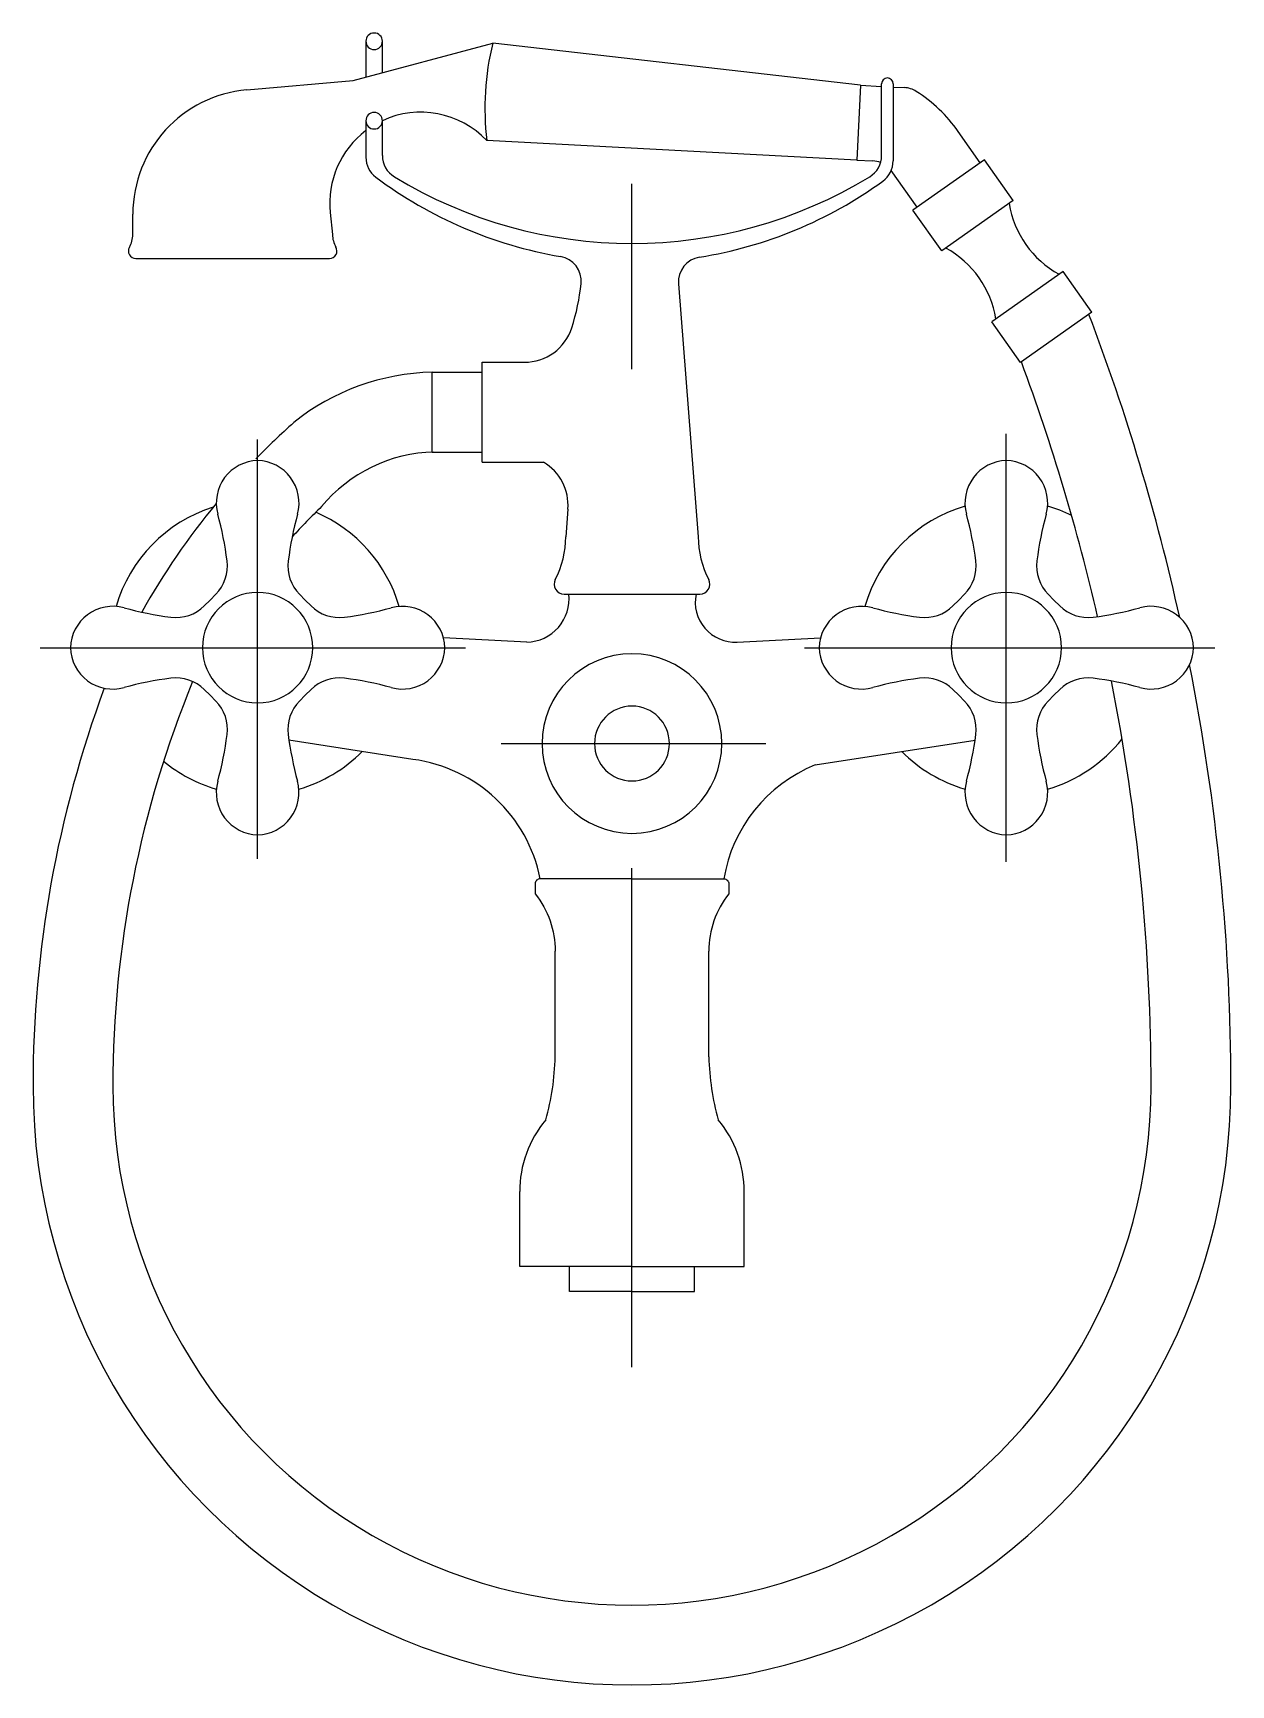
# Model space of a CAD drawing. Extents: x 49.38 to 49.62, y 0.586 to 0.917.
import ezdxf

# ---------------------------------------------------------------- set-up
doc = ezdxf.new("R2010")
doc.units = 0
doc.header["$LTSCALE"] = 0.2
doc.header["$MEASUREMENT"] = 0
doc.linetypes.add('AXES', pattern=[0.54, 0.3, -0.08, 0.08, -0.08])
doc.linetypes.add('CONTINU', pattern=[0])
doc.layers.get('0').update_dxf_attribs({"linetype": 'CONTINUOUS'})
doc.layers.add('DECA_EIXOS', color=5, linetype='AXES')

msp = doc.modelspace()

# ---------------------------------------------------------------- linework, layer by layer
at = {"linetype": 'CONTINU'}
for points in [[(49.44834, 0.91741, 1), (49.44834, 0.91409)], [(49.44834, 0.91409, 1), (49.44834, 0.91741)], [(49.4721, 0.91536, 0.08915), (49.47091, 0.89584)], [(49.55233, 0.90724, 0.999999), (49.55001, 0.90724)], [(49.42283, 0.90601, 0.388926), (49.4, 0.8811)], [(49.55696, 0.9057, 0.129302), (49.55454, 0.90647)], [(49.56537, 0.89769, 0.097664), (49.55696, 0.9057)], [(49.44834, 0.9015, 1), (49.44834, 0.89818)], [(49.44834, 0.89818, 1), (49.44834, 0.9015)], [(49.47091, 0.89584, 0.322533), (49.45, 0.89984)], [(49.44668, 0.89785, 0.262676), (49.43955, 0.88142)], [(49.44668, 0.89252, 0.236697), (49.44868, 0.88852)], [(49.45, 0.89286, 0.261919), (49.45239, 0.88859)], [(49.54762, 0.88859, 0.261927), (49.55001, 0.89286)], [(49.54981, 0.89144, 0.081861), (49.54822, 0.89178)], [(49.55027, 0.88774, 0.240344), (49.55233, 0.89178)], [(49.44868, 0.88852, 0.119158), (49.48566, 0.87264)], [(49.45239, 0.88859, 0.28011), (49.54762, 0.88859)], [(49.51353, 0.8725, 0.117734), (49.55027, 0.88774)], [(49.57555, 0.88326, 0.2303), (49.58557, 0.86907)], [(49.3993, 0.87448, 0.577345), (49.4006, 0.87223)], [(49.3993, 0.87448, 0.132197), (49.4, 0.87703)], [(49.43941, 0.87223, 0.577352), (49.44067, 0.87453)], [(49.44, 0.87703, 0.131654), (49.44067, 0.87453)], [(49.57291, 0.86013, 0.230265), (49.56289, 0.87432)], [(49.48979, 0.86722, 0.394142), (49.48566, 0.87264)], [(49.51353, 0.8725, 0.390667), (49.50933, 0.86718)], [(49.48794, 0.85835, 0.053435), (49.48979, 0.86722)], [(49.60973, 0.80032, 0.036551), (49.59154, 0.86104)], [(49.47843, 0.85143, 0.325305), (49.48794, 0.85835)], [(49.59329, 0.80049, 0.031871), (49.57803, 0.85151)], [(49.46, 0.84943, 0.165285), (49.43224, 0.83937)], [(49.43224, 0.83937, 0.017536), (49.42467, 0.83207)], [(49.425, 0.83174, 0.486745), (49.41701, 0.82101)], [(49.433, 0.82101, 0.486984), (49.425, 0.83174)], [(49.46033, 0.83344, 0.219309), (49.43782, 0.82251)], [(49.48716, 0.82203, 0.286832), (49.48226, 0.83143)], [(49.575, 0.83174, 0.486753), (49.56701, 0.82101)], [(49.583, 0.82101, 0.486752), (49.575, 0.83174)], [(49.41608, 0.8224, 0.250097), (49.39665, 0.80251)], [(49.41671, 0.82317, 0.044126), (49.40177, 0.80138)], [(49.41889, 0.81163, 0.034245), (49.41701, 0.82101)], [(49.433, 0.82101, 0.034216), (49.43112, 0.81163)], [(49.43782, 0.82251, 0.016301), (49.43191, 0.81644)], [(49.45335, 0.80251, 0.223982), (49.43666, 0.82138)], [(49.56674, 0.8226, 0.256247), (49.54665, 0.80251)], [(49.56889, 0.81163, 0.034281), (49.56701, 0.82101)], [(49.583, 0.82101, 0.034216), (49.58112, 0.81165)], [(49.58808, 0.82073, 0.043779), (49.58327, 0.8226)], [(49.48463, 0.80791, 0.120923), (49.48673, 0.81648)], [(49.51328, 0.81648, 0.120923), (49.51538, 0.80791)], [(49.41661, 0.80495, 0.232649), (49.41889, 0.81163)], [(49.43112, 0.81163, 0.232648), (49.4334, 0.80495)], [(49.56661, 0.80495, 0.232649), (49.56889, 0.81163)], [(49.58112, 0.81165, 0.233114), (49.5834, 0.80495)], [(49.48463, 0.80791, 0.563301), (49.4864, 0.80498)], [(49.51361, 0.80498, 0.563298), (49.51538, 0.80791)], [(49.425, 0.8053, 1), (49.425, 0.7832)], [(49.425, 0.7832, 1), (49.425, 0.8053)], [(49.47893, 0.79536, 0.438751), (49.48735, 0.80498)], [(49.51283, 0.80498, 0.492399), (49.52109, 0.79536)], [(49.575, 0.8053, 1), (49.575, 0.7832)], [(49.575, 0.7832, 1), (49.575, 0.8053)], [(49.39824, 0.80224, 0.48674), (49.38751, 0.79425)], [(49.39824, 0.80224, 0.034216), (49.40762, 0.80036)], [(49.40762, 0.80036, 0.232864), (49.41431, 0.80264)], [(49.4357, 0.80264, 0.232649), (49.44239, 0.80036)], [(49.44239, 0.80036, 0.034245), (49.45178, 0.80224)], [(49.4625, 0.79425, 0.486741), (49.45178, 0.80224)], [(49.54823, 0.80224, 0.48674), (49.53751, 0.79425)], [(49.54823, 0.80224, 0.034237), (49.55762, 0.80036)], [(49.55762, 0.80036, 0.232653), (49.56431, 0.80264)], [(49.58569, 0.80265, 0.233132), (49.59239, 0.80036)], [(49.59239, 0.80036, 0.034216), (49.60177, 0.80224)], [(49.6125, 0.79425, 0.48674), (49.60177, 0.80224)], [(49.38751, 0.79425, 0.48713), (49.39824, 0.78625)], [(49.45177, 0.78625, 0.486973), (49.4625, 0.79425)], [(49.5, 0.79304, 1), (49.5, 0.75704)], [(49.5, 0.75704, 1), (49.5, 0.79304)], [(49.53751, 0.79425, 0.486973), (49.54824, 0.78625)], [(49.60177, 0.78625, 0.487089), (49.6125, 0.79425)], [(49.40762, 0.78813, 0.034216), (49.39824, 0.78625)], [(49.41431, 0.78585, 0.232649), (49.40762, 0.78813)], [(49.44239, 0.78813, 0.232649), (49.4357, 0.78585)], [(49.45177, 0.78625, 0.034216), (49.44239, 0.78813)], [(49.55762, 0.78813, 0.034216), (49.54824, 0.78625)], [(49.56431, 0.78585, 0.232649), (49.55762, 0.78813)], [(49.59239, 0.78813, 0.232649), (49.5857, 0.78585)], [(49.60177, 0.78625, 0.034216), (49.59239, 0.78813)], [(49.62, 0.70643, 0.048977), (49.61171, 0.79087)], [(49.39428, 0.78613, 0.088882), (49.38, 0.70643)], [(49.41198, 0.78747, 0.097621), (49.396, 0.70643)], [(49.604, 0.70638, 0.048879), (49.59606, 0.78756)], [(49.41889, 0.77686, 0.23287), (49.41661, 0.78355)], [(49.4334, 0.78355, 0.232895), (49.43112, 0.77686)], [(49.5, 0.78254, 1), (49.5, 0.76754)], [(49.5, 0.76754, 1), (49.5, 0.78254)], [(49.56889, 0.77685, 0.23331), (49.5666, 0.78356)], [(49.58341, 0.78356, 0.23349), (49.58112, 0.77685)], [(49.41701, 0.76748, 0.034216), (49.41889, 0.77686)], [(49.43112, 0.77686, 0.034216), (49.43299, 0.76749)], [(49.56701, 0.76748, 0.034216), (49.56889, 0.77685)], [(49.58112, 0.77685, 0.034216), (49.583, 0.76748)], [(49.58327, 0.7659, 0.155972), (49.59818, 0.77595)], [(49.40616, 0.77151, 0.10242), (49.41674, 0.7659)], [(49.43327, 0.7659, 0.12694), (49.44596, 0.77344)], [(49.48161, 0.74793, 0.321452), (49.45612, 0.77186)], [(49.55405, 0.77344, 0.12694), (49.56674, 0.7659)], [(49.53668, 0.77074, 0.260084), (49.5184, 0.74793)], [(49.41701, 0.76748, 0.486888), (49.425, 0.75675)], [(49.425, 0.75675, 0.487045), (49.43299, 0.76749)], [(49.56701, 0.76748, 0.4871), (49.575, 0.75675)], [(49.575, 0.75675, 0.486889), (49.583, 0.76748)], [(49.5, 0.74793), (49.48161, 0.74793, 0.414214), (49.48061, 0.74693), (49.48061, 0.74493, -0.169061), (49.48461, 0.73344)], [(49.5, 0.74793), (49.5184, 0.74793, -0.414214), (49.5194, 0.74693), (49.5194, 0.74493, 0.169061), (49.5154, 0.73344)], [(49.48271, 0.69964, 0.064017), (49.48461, 0.71225)], [(49.5154, 0.71225, 0.064017), (49.5173, 0.69964)], [(49.38, 0.70643, 1.00021), (49.62, 0.70643)], [(49.396, 0.70643, 1.000001), (49.604, 0.70638)], [(49.48271, 0.69964, 0.175306), (49.4775, 0.68525)], [(49.5225, 0.68525, 0.175306), (49.5173, 0.69964)]]:
    msp.add_lwpolyline(points, format="xyb", dxfattribs=at)
for points in [[(49.44414, 0.90787), (49.4721, 0.91536)], [(49.44668, 0.91575), (49.44668, 0.90855)], [(49.45, 0.90944), (49.45, 0.91575)], [(49.5458, 0.90693), (49.4721, 0.91536)], [(49.42283, 0.90601), (49.44414, 0.90787)], [(49.55001, 0.89286), (49.55001, 0.90724)], [(49.55233, 0.90724), (49.55233, 0.89178)], [(49.5458, 0.90693), (49.54502, 0.89195)], [(49.5458, 0.90693), (49.55001, 0.90671)], [(49.55233, 0.90659), (49.55454, 0.90647)], [(49.44668, 0.89984), (49.44668, 0.89252)], [(49.45, 0.89286), (49.45, 0.89984)], [(49.56978, 0.89143), (49.56537, 0.89769)], [(49.54502, 0.89195), (49.47091, 0.89584)], [(49.54502, 0.89195), (49.54822, 0.89178)], [(49.5706, 0.89201), (49.5563, 0.88191)], [(49.57637, 0.88384), (49.5706, 0.89201)], [(49.55712, 0.88249), (49.55194, 0.88984)], [(49.57637, 0.88384), (49.56207, 0.87374)], [(49.4, 0.87703), (49.4, 0.8811)], [(49.43955, 0.88142), (49.44, 0.87703)], [(49.56207, 0.87374), (49.5563, 0.88191)], [(49.4006, 0.87223), (49.43941, 0.87223)], [(49.58639, 0.86965), (49.57209, 0.85955)], [(49.59215, 0.86148), (49.58639, 0.86965)], [(49.50933, 0.86718), (49.51328, 0.81648)], [(49.59215, 0.86148), (49.57786, 0.85138)], [(49.57786, 0.85138), (49.57209, 0.85955)], [(49.47, 0.85143), (49.47843, 0.85143)], [(49.47, 0.83143), (49.47, 0.85143)], [(49.46, 0.84943), (49.47, 0.84943)], [(49.46, 0.83343), (49.46, 0.84943)], [(49.46, 0.83343), (49.47, 0.83343)], [(49.47, 0.83143), (49.48226, 0.83143)], [(49.48716, 0.82203), (49.48673, 0.81648)], [(49.41661, 0.80495), (49.41546, 0.80379)], [(49.4334, 0.80495), (49.43455, 0.80379)], [(49.4864, 0.80498), (49.51361, 0.80498)], [(49.56661, 0.80495), (49.56546, 0.80379)], [(49.5834, 0.80495), (49.58455, 0.80379)], [(49.41431, 0.80264), (49.41546, 0.80379)], [(49.4357, 0.80264), (49.43455, 0.80379)], [(49.56431, 0.80264), (49.56546, 0.80379)], [(49.58569, 0.80265), (49.58455, 0.80379)], [(49.47893, 0.79536), (49.46221, 0.79624)], [(49.52109, 0.79536), (49.53779, 0.79624)], [(49.41431, 0.78585), (49.41546, 0.7847)], [(49.41661, 0.78355), (49.41546, 0.7847)], [(49.4334, 0.78355), (49.43455, 0.7847)], [(49.4357, 0.78585), (49.43455, 0.7847)], [(49.56431, 0.78585), (49.56546, 0.7847)], [(49.5666, 0.78356), (49.56546, 0.7847)], [(49.58341, 0.78356), (49.58455, 0.7847)], [(49.5857, 0.78585), (49.58455, 0.7847)], [(49.45612, 0.77186), (49.43128, 0.77572)], [(49.53668, 0.77074), (49.56873, 0.77572)], [(49.48461, 0.71225), (49.48461, 0.73344)], [(49.5154, 0.71225), (49.5154, 0.73344)], [(49.4775, 0.67025), (49.4775, 0.68525)], [(49.5225, 0.67025), (49.5225, 0.68525)], [(49.5, 0.67025), (49.4775, 0.67025)], [(49.4875, 0.66525), (49.4875, 0.67025)], [(49.5, 0.67025), (49.5225, 0.67025)], [(49.5125, 0.66525), (49.5125, 0.67025)], [(49.5, 0.66525), (49.4875, 0.66525)], [(49.5, 0.66525), (49.5125, 0.66525)]]:
    msp.add_lwpolyline(points, dxfattribs=at)
at = {"layer": 'DECA_EIXOS'}
for points in [[(49.5, 0.65005), (49.5, 0.88717)], [(49.425, 0.75193), (49.425, 0.83593)], [(49.575, 0.75133), (49.575, 0.83712)], [(49.38144, 0.79425), (49.46663, 0.79425)], [(49.53455, 0.79425), (49.61677, 0.79425)], [(49.47378, 0.77504), (49.5268, 0.77504)]]:
    msp.add_lwpolyline(points, dxfattribs=at)

doc.saveas('drawing.dxf')
